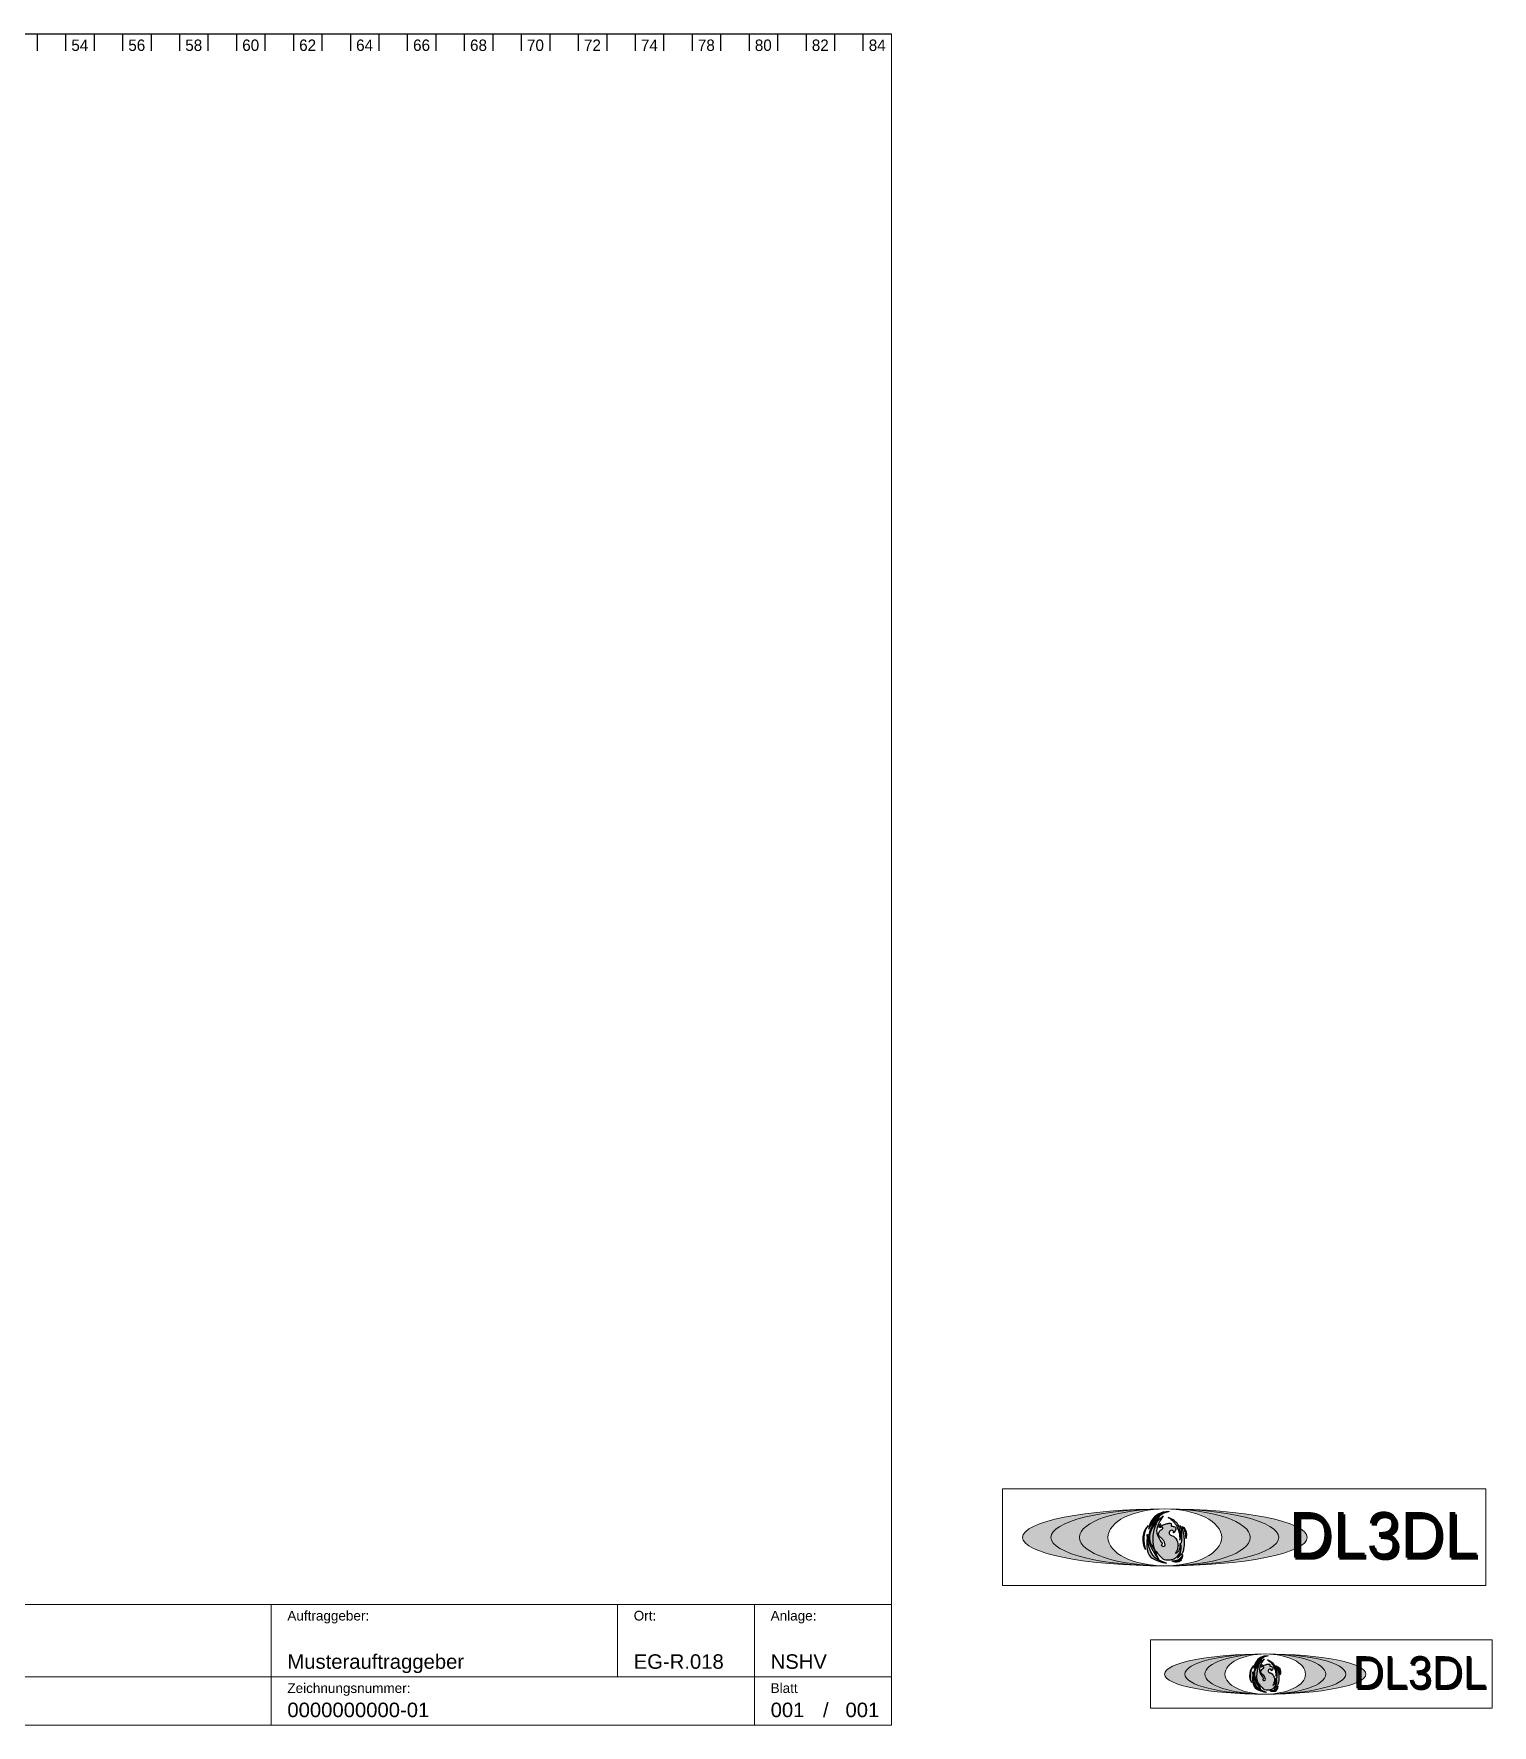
# Model space of a CAD drawing. Extents: x 0 to 842, y -317 to 297.
# Drawn here: x 586.4 to 842.5, y -317 to -20 of the extents above; entities that cross this region are included whole.
import ezdxf
from ezdxf.enums import TextEntityAlignment as Align

# ---------------------------------------------------------------- set-up
doc = ezdxf.new("R2010")
doc.units = 0
doc.layers.get('0').update_dxf_attribs({"linetype": 'CONTINUOUS', "lineweight": 5, "true_color": 0xffffff})
for name, color, linetype, lineweight, true_color in [('BLATTRAHMEN', 5, 'CONTINUOUS', 5, 0x0000ff), ('FORMAT', 2, 'CONTINUOUS', 5, 0xffff00), ('LOGO_A', 1, 'CONTINUOUS', 5, 0xff0000), ('LOGO_B', 30, 'CONTINUOUS', 5, 0xff7f00), ('LOGO_BILD', 7, 'CONTINUOUS', 5, 0xffffff), ('LOGO_C', 12, 'CONTINUOUS', 5, 0xaa0000), ('LOGO_TEXT', 5, 'CONTINUOUS', 5, 0x0000ff), ('TEXT_VORGABE', 1, 'CONTINUOUS', 5, 0xff0000)]:
    doc.layers.add(name, color=color, linetype=linetype, lineweight=lineweight, true_color=true_color)
for name, color, linetype, true_color in [('Logo_Text2', 1, 'CONTINUOUS', 0xff0000), ('PFOENIX', 94, 'CONTINUOUS', 0x008000), ('RASTER', 5, 'CONTINUOUS', 0x0000ff), ('TEXT_AUSGEFUELLT', 3, 'CONTINUOUS', 0x00ff00)]:
    doc.layers.add(name, color=color, linetype=linetype, true_color=true_color)
doc.styles.add('textstyle107', font='')
doc.styles.add('textstyle108', font='')
doc.styles.add('textstyle109', font='')
doc.styles.add('textstyle110', font='')
doc.styles.add('textstyle111', font='')
doc.styles.add('textstyle112', font='')
doc.styles.add('textstyle113', font='')
doc.styles.add('textstyle114', font='')
doc.styles.add('textstyle115', font='')
doc.styles.add('textstyle116', font='')
doc.styles.add('textstyle117', font='')
doc.styles.add('textstyle118', font='')
doc.styles.add('textstyle119', font='')
doc.styles.add('textstyle128', font='')
doc.styles.add('textstyle129', font='')
doc.styles.add('textstyle151', font='')
doc.styles.add('textstyle152', font='')
doc.styles.add('textstyle153', font='')
doc.styles.add('textstyle154', font='')
doc.styles.add('textstyle47', font='')
doc.styles.add('textstyle49', font='')
doc.styles.add('textstyle55', font='')
doc.styles.add('textstyle57', font='')
doc.styles.add('textstyle59', font='')
doc.styles.add('textstyle61', font='')
doc.styles.add('textstyle71', font='')
doc.styles.add('textstyle73', font='')
doc.styles.add('textstyle81', font='')
doc.styles.add('textstyle83', font='')
doc.styles.add('textstyle85', font='')
doc.styles.get('textstyle107').set_extended_font_data('textstyle153')
doc.styles.get('textstyle108').set_extended_font_data('textstyle154')
doc.styles.get('textstyle109').set_extended_font_data('textstyle144')
doc.styles.get('textstyle110').set_extended_font_data('textstyle143')
doc.styles.get('textstyle111').set_extended_font_data('textstyle141')
doc.styles.get('textstyle112').set_extended_font_data('textstyle145')
doc.styles.get('textstyle113').set_extended_font_data('textstyle146')
doc.styles.get('textstyle114').set_extended_font_data('textstyle150')
doc.styles.get('textstyle115').set_extended_font_data('textstyle148')
doc.styles.get('textstyle116').set_extended_font_data('textstyle147')
doc.styles.get('textstyle117').set_extended_font_data('textstyle152')
doc.styles.get('textstyle118').set_extended_font_data('textstyle151')
doc.styles.get('textstyle119').set_extended_font_data('textstyle149')
doc.styles.get('textstyle128').set_extended_font_data('textstyle142')
doc.styles.get('textstyle129').set_extended_font_data('textstyle140')
doc.styles.get('textstyle151').set_extended_font_data('TGL 31034-1')
doc.styles.get('textstyle152').set_extended_font_data('TGL 31034-1')
doc.styles.get('textstyle153').set_extended_font_data('TGL 31034-1')
doc.styles.get('textstyle154').set_extended_font_data('TGL 31034-1')
doc.styles.get('textstyle47').set_extended_font_data('Liberation Sans')
doc.styles.get('textstyle49').set_extended_font_data('Liberation Sans')
doc.styles.get('textstyle55').set_extended_font_data('Liberation Sans')
doc.styles.get('textstyle57').set_extended_font_data('Liberation Sans')
doc.styles.get('textstyle59').set_extended_font_data('Liberation Sans')
doc.styles.get('textstyle61').set_extended_font_data('Liberation Sans')
doc.styles.get('textstyle71').set_extended_font_data('Liberation Sans')
doc.styles.get('textstyle73').set_extended_font_data('Liberation Sans')
doc.styles.get('textstyle81').set_extended_font_data('Liberation Sans')
doc.styles.get('textstyle83').set_extended_font_data('Liberation Sans')
doc.styles.get('textstyle85').set_extended_font_data('Liberation Sans')

msp = doc.modelspace()

# ---------------------------------------------------------------- hatches: boundary and pattern name
at = {"layer": 'LOGO_A'}
h = msp.add_hatch(color=256, dxfattribs=at)
edge = h.paths.add_edge_path()
edge.add_ellipse((785, -284), major_axis=(10, 0), ratio=0.5, start_angle=0, end_angle=360)
edge = h.paths.add_edge_path()
edge.add_ellipse((785, -284), major_axis=(15, 0), ratio=0.333333, start_angle=0, end_angle=360)
h = msp.add_hatch(color=256, dxfattribs=at)
edge = h.paths.add_edge_path()
edge.add_ellipse((802.63, -308), major_axis=(7.07, 0), ratio=0.5, start_angle=0, end_angle=360)
edge = h.paths.add_edge_path()
edge.add_ellipse((802.63, -308), major_axis=(10.61, 0), ratio=0.333333, start_angle=0, end_angle=360)
at = {"layer": 'LOGO_B'}
h = msp.add_hatch(color=256, dxfattribs=at)
edge = h.paths.add_edge_path()
edge.add_ellipse((785, -284), major_axis=(15, 0), ratio=0.333333, start_angle=0, end_angle=360)
edge = h.paths.add_edge_path()
edge.add_ellipse((785, -284), major_axis=(20, 0), ratio=0.25, start_angle=0, end_angle=360)
h = msp.add_hatch(color=256, dxfattribs=at)
edge = h.paths.add_edge_path()
edge.add_ellipse((802.63, -308), major_axis=(10.61, 0), ratio=0.333333, start_angle=0, end_angle=360)
edge = h.paths.add_edge_path()
edge.add_ellipse((802.63, -308), major_axis=(14.14, 0), ratio=0.25, start_angle=0, end_angle=360)
at = {"layer": 'LOGO_C'}
h = msp.add_hatch(color=256, dxfattribs=at)
edge = h.paths.add_edge_path()
edge.add_ellipse((785, -284), major_axis=(20, 0), ratio=0.25, start_angle=0, end_angle=360)
edge = h.paths.add_edge_path()
edge.add_ellipse((785, -284), major_axis=(25, 0), ratio=0.2, start_angle=0, end_angle=360)
h = msp.add_hatch(color=256, dxfattribs=at)
edge = h.paths.add_edge_path()
edge.add_ellipse((802.63, -308), major_axis=(14.14, 0), ratio=0.25, start_angle=0, end_angle=360)
edge = h.paths.add_edge_path()
edge.add_ellipse((802.63, -308), major_axis=(17.68, 0), ratio=0.2, start_angle=0, end_angle=360)
at = {"layer": 'PFOENIX'}
h = msp.add_hatch(color=256, dxfattribs=at)
edge = h.paths.add_edge_path()
edge.add_spline(control_points=[(782.1, -281.88), (780.5, -283.4), (781.27, -285.95), (781.62, -286.12)], knot_values=[0, 0, 0, 0, 1, 1, 1, 1], degree=3, periodic=0)
edge.add_spline(control_points=[(781.62, -286.12), (781.51, -286.03), (780.74, -283.48), (782.1, -281.88)], knot_values=[0, 0, 0, 0, 1, 1, 1, 1], degree=3, periodic=0)
h = msp.add_hatch(color=256, dxfattribs=at)
edge = h.paths.add_edge_path()
edge.add_spline(control_points=[(784.26, -284.63), (784.66, -284.88), (784.38, -285.35), (784.38, -285.35), (784.38, -285.35), (784.48, -285.59), (785.11, -285.6), (785.01, -285.02), (784.89, -284.63), (784.37, -284.12), (783.96, -283.77), (783.81, -283.3), (784.11, -282.82), (784.62, -282.5), (784.7, -282.37), (784.63, -282.2), (784.35, -282.2), (784.09, -282.27), (783.88, -282.16), (783.93, -281.8), (784.26, -281.64), (784.27, -281.62), (784.27, -281.64), (784.18, -281.79), (784.03, -281.9), (784.16, -282), (784.53, -281.9), (784.99, -281.66), (785.79, -281.49), (786.08, -281.52), (786.12, -281.6), (786.16, -281.86), (786.07, -282.07), (786.46, -282.03), (786.74, -282.15), (786.96, -282.38), (786.91, -282.76), (786.65, -283.1), (786.54, -283.18), (786.54, -283.18), (786.51, -282.99), (786.45, -282.78), (786.21, -282.73), (785.88, -282.79), (785.74, -283.1), (785.75, -283.5), (786.04, -283.62), (786.63, -283.82), (786.91, -284.18)], knot_values=[0, 0, 0, 0, 1, 2, 3, 4, 5, 6, 7, 8, 9, 10, 11, 12, 13, 14, 15, 16, 17, 18, 19, 20, 21, 22, 23, 24, 25, 26, 27, 28, 29, 30, 31, 32, 33, 34, 35, 36, 37, 38, 39, 40, 41, 42, 43, 44, 45, 46, 46, 46, 46], degree=3, periodic=0)
edge.add_spline(control_points=[(786.91, -284.18), (787.18, -284.64), (787.37, -285.3), (787.26, -285.92), (787.04, -286.5), (786.83, -286.84), (786.83, -286.84), (787.51, -286.43), (787.7, -285.73), (787.69, -285.19), (787.62, -285.04), (787.83, -285.4), (787.85, -286.04), (787.72, -286.44), (787.16, -287.47), (786.58, -287.84), (785.93, -288.02), (785.15, -288.03), (784.65, -287.79), (784.65, -287.79), (784.65, -287.79)], knot_values=[0, 0, 0, 0, 1, 2, 3, 4, 5, 6, 7, 8, 9, 10, 11, 12, 13, 14, 15, 16, 17, 18, 18, 18, 18], degree=3, periodic=0)
edge.add_spline(control_points=[(784.65, -287.79), (784.65, -287.79), (784.59, -287.83), (780.74, -283.4), (784.73, -280.21)], knot_values=[0, 0, 0, 0, 1, 2, 2, 2, 2], degree=3, periodic=0)
edge.add_spline(control_points=[(784.73, -280.21), (782.98, -282.49), (784.26, -284.63), (784.26, -284.63), (784.26, -284.63), (784.26, -284.63), (784.26, -284.63)], knot_values=[0, 0, 0, 0, 1, 2, 3, 4, 4, 4, 4], degree=3, periodic=0)
h = msp.add_hatch(color=256, dxfattribs=at)
edge = h.paths.add_edge_path()
edge.add_spline(control_points=[(784.14, -280.14), (782.16, -283.99), (784.01, -288), (784, -288.01), (784, -288.01), (781.14, -283.93), (784.14, -280.14), (784.14, -280.14), (784.14, -280.14)], knot_values=[0, 0, 0, 0, 1, 2, 3, 4, 5, 6, 6, 6, 6], degree=3, periodic=0)
h = msp.add_hatch(color=256, dxfattribs=at)
edge = h.paths.add_edge_path()
edge.add_spline(control_points=[(785.76, -279.43), (783.11, -280.06), (782.13, -282.6), (782.13, -282.6)], knot_values=[0, 0, 0, 0, 1, 1, 1, 1], degree=3, periodic=0)
edge.add_spline(control_points=[(782.13, -282.6), (782.16, -282.42), (782.52, -279.44), (785.76, -279.43)], knot_values=[0, 0, 0, 0, 1, 1, 1, 1], degree=3, periodic=0)
h = msp.add_hatch(color=256, dxfattribs=at)
edge = h.paths.add_edge_path()
edge.add_spline(control_points=[(787.51, -283.21), (787.57, -283.53), (787.6, -283.78), (787.63, -284.18), (787.64, -284.49), (787.63, -284.49), (787.63, -284.49), (787.78, -284.07), (787.78, -283.57), (787.67, -282.68), (787.39, -281.87), (787.15, -281.46), (786.47, -280.91), (785.57, -280.51), (785.57, -280.51), (785.57, -280.51)], knot_values=[0, 0, 0, 0, 1, 2, 3, 4, 5, 6, 7, 8, 9, 10, 11, 12, 13, 13, 13, 13], degree=3, periodic=0)
edge.add_spline(control_points=[(785.57, -280.51), (786.11, -280.79), (786.42, -281.1), (786.74, -281.51), (787.07, -281.94), (787.37, -282.62), (787.51, -283.21)], knot_values=[0, 0, 0, 0, 1, 2, 3, 4, 4, 4, 4], degree=3, periodic=0)
h = msp.add_hatch(color=256, dxfattribs=at)
edge = h.paths.add_edge_path()
edge.add_spline(control_points=[(788.37, -285.35), (788.34, -285.85), (788.19, -286.53), (787.98, -286.91), (787.5, -287.35), (787.23, -287.62), (787.23, -287.62), (787.42, -287.28), (787.68, -286.85), (787.84, -286.43), (787.85, -286.04), (787.67, -285.13)], knot_values=[0, 0, 0, 0, 1, 2, 3, 4, 5, 6, 7, 8, 9, 9, 9, 9], degree=3, periodic=0)
edge.add_spline(control_points=[(787.67, -285.13), (787.92, -285), (787.98, -284.72), (788, -283.88), (787.96, -283.12), (787.94, -282.72), (787.67, -281.9), (787.52, -281.8), (787.98, -282.38), (788.12, -282.77), (788.28, -283.34), (788.35, -283.89), (788.39, -284.64), (788.37, -285.35)], knot_values=[0, 0, 0, 0, 1, 2, 3, 4, 5, 6, 7, 8, 9, 10, 11, 11, 11, 11], degree=3, periodic=0)
h = msp.add_hatch(color=256, dxfattribs=at)
edge = h.paths.add_edge_path()
edge.add_spline(control_points=[(788.72, -284.2), (788.72, -283.67), (788.64, -283.32), (788.56, -282.92), (788.4, -282.6), (788.05, -282.1), (788.05, -282.1), (788.05, -282.1)], knot_values=[0, 0, 0, 0, 1, 2, 3, 4, 5, 5, 5, 5], degree=3, periodic=0)
edge.add_spline(control_points=[(788.05, -282.1), (788.88, -282.51), (788.72, -284.2), (788.72, -284.2), (788.72, -284.2)], knot_values=[0, 0, 0, 0, 1, 2, 2, 2, 2], degree=3, periodic=0)
h = msp.add_hatch(color=256, dxfattribs=at)
edge = h.paths.add_edge_path()
edge.add_spline(control_points=[(781.91, -283.48), (782.01, -287.25), (785.28, -288.54), (785.28, -288.54), (785.28, -288.54), (781.6, -287.64), (781.94, -283.52), (781.94, -283.52), (781.91, -283.48)], knot_values=[0, 0, 0, 0, 1, 2, 3, 4, 5, 6, 6, 6, 6], degree=3, periodic=0)
h = msp.add_hatch(color=256, dxfattribs=at)
edge = h.paths.add_edge_path()
edge.add_spline(control_points=[(786.33, -288.19), (786.69, -288.34), (787.28, -288.35), (787.6, -288.26), (787.89, -287.93), (788.08, -287.48), (788.1, -287.14), (788.14, -286.99), (788.14, -286.99), (788.14, -286.99), (788.02, -287.29), (787.92, -287.39), (787.69, -287.69), (787.43, -287.86), (787.19, -287.97), (786.81, -288.08), (786.45, -288.11), (786.33, -288.11), (786.2, -288.1), (786.2, -288.11), (786.2, -288.11), (786.27, -288.17), (786.33, -288.19), (786.33, -288.19), (786.33, -288.19)], knot_values=[0, 0, 0, 0, 1, 2, 3, 4, 5, 6, 7, 8, 9, 10, 11, 12, 13, 14, 15, 16, 17, 18, 19, 20, 21, 22, 22, 22, 22], degree=3, periodic=0)
h = msp.add_hatch(color=256, dxfattribs=at)
edge = h.paths.add_edge_path()
edge.add_spline(control_points=[(802.1, -308.45), (802.39, -308.63), (802.19, -308.96), (802.19, -308.96), (802.19, -308.96), (802.26, -309.13), (802.7, -309.13), (802.63, -308.72), (802.55, -308.45), (802.18, -308.08), (801.89, -307.84), (801.78, -307.51), (802, -307.17), (802.35, -306.94), (802.42, -306.85), (802.36, -306.73), (802.16, -306.73), (801.98, -306.78), (801.83, -306.7), (801.87, -306.45), (802.1, -306.33), (802.11, -306.32), (802.11, -306.33), (802.04, -306.44), (801.94, -306.52), (802.03, -306.59), (802.3, -306.52), (802.62, -306.34), (803.19, -306.22), (803.39, -306.25), (803.42, -306.3), (803.45, -306.49), (803.38, -306.63), (803.66, -306.61), (803.85, -306.69), (804.01, -306.86), (803.98, -307.13), (803.79, -307.37), (803.72, -307.42), (803.72, -307.42), (803.69, -307.29), (803.65, -307.14), (803.48, -307.1), (803.25, -307.14), (803.15, -307.37), (803.16, -307.64), (803.36, -307.73), (803.78, -307.87), (803.98, -308.13)], knot_values=[0, 0, 0, 0, 1, 2, 3, 4, 5, 6, 7, 8, 9, 10, 11, 12, 13, 14, 15, 16, 17, 18, 19, 20, 21, 22, 23, 24, 25, 26, 27, 28, 29, 30, 31, 32, 33, 34, 35, 36, 37, 38, 39, 40, 41, 42, 43, 44, 45, 46, 46, 46, 46], degree=3, periodic=0)
edge.add_spline(control_points=[(803.98, -308.13), (804.17, -308.46), (804.3, -308.92), (804.22, -309.36), (804.06, -309.77), (803.92, -310.01), (803.92, -310.01), (804.4, -309.72), (804.53, -309.23), (804.53, -308.84), (804.48, -308.74), (804.62, -308.99), (804.64, -309.44), (804.55, -309.73), (804.16, -310.45), (803.75, -310.72), (803.28, -310.85), (802.73, -310.85), (802.38, -310.68), (802.38, -310.68), (802.38, -310.68)], knot_values=[0, 0, 0, 0, 1, 2, 3, 4, 5, 6, 7, 8, 9, 10, 11, 12, 13, 14, 15, 16, 17, 18, 18, 18, 18], degree=3, periodic=0)
edge.add_spline(control_points=[(802.38, -310.68), (802.38, -310.68), (802.34, -310.71), (799.61, -307.58), (802.44, -305.32)], knot_values=[0, 0, 0, 0, 1, 2, 2, 2, 2], degree=3, periodic=0)
edge.add_spline(control_points=[(802.44, -305.32), (801.19, -306.93), (802.1, -308.45), (802.1, -308.45), (802.1, -308.45), (802.1, -308.45), (802.1, -308.45)], knot_values=[0, 0, 0, 0, 1, 2, 3, 4, 4, 4, 4], degree=3, periodic=0)
h = msp.add_hatch(color=256, dxfattribs=at)
edge = h.paths.add_edge_path()
edge.add_spline(control_points=[(802.02, -305.27), (800.62, -307.99), (801.92, -310.83), (801.92, -310.84), (801.92, -310.84), (799.9, -307.95), (802.02, -305.27), (802.02, -305.27), (802.02, -305.27)], knot_values=[0, 0, 0, 0, 1, 2, 3, 4, 5, 6, 6, 6, 6], degree=3, periodic=0)
h = msp.add_hatch(color=256, dxfattribs=at)
edge = h.paths.add_edge_path()
edge.add_spline(control_points=[(803.16, -304.77), (801.29, -305.22), (800.6, -307.01), (800.6, -307.01)], knot_values=[0, 0, 0, 0, 1, 1, 1, 1], degree=3, periodic=0)
edge.add_spline(control_points=[(800.6, -307.01), (800.62, -306.88), (800.87, -304.78), (803.16, -304.77)], knot_values=[0, 0, 0, 0, 1, 1, 1, 1], degree=3, periodic=0)
h = msp.add_hatch(color=256, dxfattribs=at)
edge = h.paths.add_edge_path()
edge.add_spline(control_points=[(804.4, -307.44), (804.44, -307.67), (804.46, -307.85), (804.49, -308.13), (804.49, -308.35), (804.49, -308.35), (804.49, -308.35), (804.59, -308.05), (804.59, -307.7), (804.51, -307.07), (804.31, -306.49), (804.14, -306.21), (803.66, -305.82), (803.03, -305.53), (803.03, -305.53), (803.03, -305.53)], knot_values=[0, 0, 0, 0, 1, 2, 3, 4, 5, 6, 7, 8, 9, 10, 11, 12, 13, 13, 13, 13], degree=3, periodic=0)
edge.add_spline(control_points=[(803.03, -305.53), (803.41, -305.73), (803.63, -305.95), (803.86, -306.24), (804.09, -306.54), (804.3, -307.03), (804.4, -307.44)], knot_values=[0, 0, 0, 0, 1, 2, 3, 4, 4, 4, 4], degree=3, periodic=0)
h = msp.add_hatch(color=256, dxfattribs=at)
edge = h.paths.add_edge_path()
edge.add_spline(control_points=[(800.57, -306.51), (799.44, -307.58), (799.99, -309.38), (800.23, -309.5)], knot_values=[0, 0, 0, 0, 1, 1, 1, 1], degree=3, periodic=0)
edge.add_spline(control_points=[(800.23, -309.5), (800.16, -309.43), (799.61, -307.63), (800.57, -306.51)], knot_values=[0, 0, 0, 0, 1, 1, 1, 1], degree=3, periodic=0)
h = msp.add_hatch(color=256, dxfattribs=at)
edge = h.paths.add_edge_path()
edge.add_spline(control_points=[(800.44, -307.63), (800.51, -310.3), (802.83, -311.21), (802.83, -311.21), (802.83, -311.21), (800.22, -310.57), (800.46, -307.66), (800.46, -307.66), (800.44, -307.63)], knot_values=[0, 0, 0, 0, 1, 2, 3, 4, 5, 6, 6, 6, 6], degree=3, periodic=0)
h = msp.add_hatch(color=256, dxfattribs=at)
edge = h.paths.add_edge_path()
edge.add_spline(control_points=[(805.01, -308.96), (804.99, -309.31), (804.88, -309.79), (804.73, -310.06), (804.39, -310.37), (804.2, -310.56), (804.2, -310.56), (804.34, -310.32), (804.52, -310.02), (804.63, -309.72), (804.64, -309.44), (804.51, -308.8)], knot_values=[0, 0, 0, 0, 1, 2, 3, 4, 5, 6, 7, 8, 9, 9, 9, 9], degree=3, periodic=0)
edge.add_spline(control_points=[(804.51, -308.8), (804.69, -308.71), (804.73, -308.51), (804.75, -307.92), (804.72, -307.38), (804.7, -307.09), (804.52, -306.52), (804.41, -306.44), (804.73, -306.85), (804.83, -307.13), (804.94, -307.53), (805, -307.92), (805.02, -308.46), (805.01, -308.96)], knot_values=[0, 0, 0, 0, 1, 2, 3, 4, 5, 6, 7, 8, 9, 10, 11, 11, 11, 11], degree=3, periodic=0)
h = msp.add_hatch(color=256, dxfattribs=at)
edge = h.paths.add_edge_path()
edge.add_spline(control_points=[(805.26, -308.14), (805.25, -307.77), (805.2, -307.52), (805.14, -307.24), (805.03, -307.01), (804.78, -306.66), (804.78, -306.66), (804.78, -306.66)], knot_values=[0, 0, 0, 0, 1, 2, 3, 4, 5, 5, 5, 5], degree=3, periodic=0)
edge.add_spline(control_points=[(804.78, -306.66), (805.37, -306.95), (805.26, -308.14), (805.26, -308.14), (805.26, -308.14)], knot_values=[0, 0, 0, 0, 1, 2, 2, 2, 2], degree=3, periodic=0)
h = msp.add_hatch(color=256, dxfattribs=at)
edge = h.paths.add_edge_path()
edge.add_spline(control_points=[(803.56, -310.97), (803.82, -311.07), (804.24, -311.08), (804.47, -311.01), (804.67, -310.78), (804.8, -310.46), (804.82, -310.22), (804.84, -310.12), (804.84, -310.12), (804.84, -310.12), (804.76, -310.33), (804.69, -310.4), (804.52, -310.61), (804.34, -310.73), (804.17, -310.81), (803.91, -310.89), (803.65, -310.91), (803.56, -310.91), (803.47, -310.9), (803.47, -310.91), (803.47, -310.91), (803.52, -310.95), (803.56, -310.97), (803.56, -310.97), (803.56, -310.97)], knot_values=[0, 0, 0, 0, 1, 2, 3, 4, 5, 6, 7, 8, 9, 10, 11, 12, 13, 14, 15, 16, 17, 18, 19, 20, 21, 22, 22, 22, 22], degree=3, periodic=0)

# ---------------------------------------------------------------- linework, layer by layer
for centre, major_axis, ratio in [((785, -284), (25, 0), 0.2), ((785, -284), (20, 0), 0.25), ((785, -284), (15, 0), 0.333333), ((785, -284), (10, 0), 0.5), ((802.63, -308), (17.68, 0), 0.2), ((802.63, -308), (14.14, 0), 0.25), ((802.63, -308), (10.61, 0), 0.333333), ((802.63, -308), (7.07, 0), 0.5)]:
    msp.add_ellipse(centre, major_axis=major_axis, ratio=ratio)
at = {"layer": 'BLATTRAHMEN'}
for p, q in [((737, -316.97), (737, -20)), ((401.85, -295.76), (737, -295.76)), ((628.11, -308.48), (628.11, -295.76)), ((688.92, -295.76), (688.92, -308.48)), ((712.96, -308.48), (712.96, -295.76)), ((543.26, -308.48), (737, -308.48)), ((628.11, -316.97), (628.11, -308.48)), ((712.96, -316.97), (712.96, -308.48)), ((543.26, -316.97), (628.11, -316.97)), ((628.11, -316.97), (712.96, -316.97)), ((712.96, -316.97), (737, -316.97))]:
    msp.add_line(p, q, dxfattribs=at)
at = {"layer": 'FORMAT', "linetype": 'BYBLOCK'}
for p, q in [((737, -19.97), (737, -316.97)), ((737, -316.97), (317, -316.97))]:
    msp.add_line(p, q, dxfattribs=at)
at = {"layer": 'LOGO_BILD', "linetype": 'BYBLOCK'}
for p, q in [((756.5, -275.47), (841.34, -275.47)), ((756.5, -292.44), (756.5, -275.47)), ((841.34, -275.47), (841.34, -292.44)), ((841.34, -292.44), (756.5, -292.44)), ((782.47, -301.97), (782.47, -313.97)), ((842.47, -301.97), (782.47, -301.97)), ((842.47, -313.97), (842.47, -301.97)), ((782.47, -313.97), (842.47, -313.97))]:
    msp.add_line(p, q, dxfattribs=at)
at = {"layer": 'PFOENIX'}
for points in [[(782.1, -281.88), (780.5, -283.4), (781.27, -285.95), (781.62, -286.12)], [(784.73, -280.21), (780.74, -283.4), (784.59, -287.83), (784.65, -287.79), (784.65, -287.79)], [(782.1, -281.88), (780.74, -283.48), (781.51, -286.03), (781.62, -286.12)], [(784.14, -280.14), (782.16, -283.99), (784.01, -288), (784, -288.01), (784, -288.01), (781.14, -283.93), (784.14, -280.14), (784.14, -280.14), (784.14, -280.14)], [(785.76, -279.43), (782.52, -279.44), (782.16, -282.42), (782.13, -282.6)], [(785.76, -279.43), (783.11, -280.06), (782.13, -282.6), (782.13, -282.6)], [(784.73, -280.21), (782.98, -282.49), (784.26, -284.63), (784.26, -284.63), (784.26, -284.63), (784.26, -284.63), (784.26, -284.63)], [(784.26, -284.63), (784.66, -284.88), (784.38, -285.35), (784.38, -285.35), (784.38, -285.35), (784.48, -285.59), (785.11, -285.6), (785.01, -285.02), (784.89, -284.63), (784.37, -284.12), (783.96, -283.77), (783.81, -283.3), (784.11, -282.82), (784.62, -282.5), (784.7, -282.37), (784.63, -282.2), (784.35, -282.2), (784.09, -282.27), (783.88, -282.16), (783.93, -281.8), (784.26, -281.64), (784.27, -281.62), (784.27, -281.64), (784.18, -281.79), (784.03, -281.9), (784.16, -282), (784.53, -281.9), (784.99, -281.66), (785.79, -281.49), (786.08, -281.52), (786.12, -281.6), (786.16, -281.86), (786.07, -282.07), (786.46, -282.03), (786.74, -282.15), (786.96, -282.38), (786.91, -282.76), (786.65, -283.1), (786.54, -283.18), (786.54, -283.18), (786.51, -282.99), (786.45, -282.78), (786.21, -282.73), (785.88, -282.79), (785.74, -283.1), (785.75, -283.5), (786.04, -283.62), (786.63, -283.82), (786.91, -284.18)], [(785.57, -280.51), (786.11, -280.79), (786.42, -281.1), (786.74, -281.51), (787.07, -281.94), (787.37, -282.62), (787.51, -283.21)], [(787.51, -283.21), (787.57, -283.53), (787.6, -283.78), (787.63, -284.18), (787.64, -284.49), (787.63, -284.49), (787.63, -284.49), (787.78, -284.07), (787.78, -283.57), (787.67, -282.68), (787.39, -281.87), (787.15, -281.46), (786.47, -280.91), (785.57, -280.51), (785.57, -280.51), (785.57, -280.51)], [(787.67, -285.13), (787.92, -285), (787.98, -284.72), (788, -283.88), (787.96, -283.12), (787.94, -282.72), (787.67, -281.9), (787.52, -281.8), (787.98, -282.38), (788.12, -282.77), (788.28, -283.34), (788.35, -283.89), (788.39, -284.64), (788.37, -285.35)], [(788.05, -282.1), (788.88, -282.51), (788.72, -284.2), (788.72, -284.2), (788.72, -284.2)], [(788.72, -284.2), (788.72, -283.67), (788.64, -283.32), (788.56, -282.92), (788.4, -282.6), (788.05, -282.1), (788.05, -282.1), (788.05, -282.1)], [(781.91, -283.48), (782.01, -287.25), (785.28, -288.54), (785.28, -288.54), (785.28, -288.54), (781.6, -287.64), (781.94, -283.52), (781.94, -283.52), (781.91, -283.48)], [(786.91, -284.18), (787.18, -284.64), (787.37, -285.3), (787.26, -285.92), (787.04, -286.5), (786.83, -286.84), (786.83, -286.84), (787.51, -286.43), (787.7, -285.73), (787.69, -285.19), (787.62, -285.04), (787.83, -285.4), (787.85, -286.04), (787.72, -286.44), (787.16, -287.47), (786.58, -287.84), (785.93, -288.02), (785.15, -288.03), (784.65, -287.79), (784.65, -287.79), (784.65, -287.79)], [(786.33, -288.19), (786.69, -288.34), (787.28, -288.35), (787.6, -288.26), (787.89, -287.93), (788.08, -287.48), (788.1, -287.14), (788.14, -286.99), (788.14, -286.99), (788.14, -286.99), (788.02, -287.29), (787.92, -287.39), (787.69, -287.69), (787.43, -287.86), (787.19, -287.97), (786.81, -288.08), (786.45, -288.11), (786.33, -288.11), (786.2, -288.1), (786.2, -288.11), (786.2, -288.11), (786.27, -288.17), (786.33, -288.19), (786.33, -288.19), (786.33, -288.19)], [(788.37, -285.35), (788.34, -285.85), (788.19, -286.53), (787.98, -286.91), (787.5, -287.35), (787.23, -287.62), (787.23, -287.62), (787.42, -287.28), (787.68, -286.85), (787.84, -286.43), (787.85, -286.04), (787.67, -285.13)], [(802.44, -305.32), (799.61, -307.58), (802.34, -310.71), (802.38, -310.68), (802.38, -310.68)], [(802.02, -305.27), (800.62, -307.99), (801.92, -310.83), (801.92, -310.84), (801.92, -310.84), (799.9, -307.95), (802.02, -305.27), (802.02, -305.27), (802.02, -305.27)], [(803.16, -304.77), (800.87, -304.78), (800.62, -306.88), (800.6, -307.01)], [(803.16, -304.77), (801.29, -305.22), (800.6, -307.01), (800.6, -307.01)], [(802.44, -305.32), (801.19, -306.93), (802.1, -308.45), (802.1, -308.45), (802.1, -308.45), (802.1, -308.45), (802.1, -308.45)], [(803.03, -305.53), (803.41, -305.73), (803.63, -305.95), (803.86, -306.24), (804.09, -306.54), (804.3, -307.03), (804.4, -307.44)], [(804.4, -307.44), (804.44, -307.67), (804.46, -307.85), (804.49, -308.13), (804.49, -308.35), (804.49, -308.35), (804.49, -308.35), (804.59, -308.05), (804.59, -307.7), (804.51, -307.07), (804.31, -306.49), (804.14, -306.21), (803.66, -305.82), (803.03, -305.53), (803.03, -305.53), (803.03, -305.53)], [(800.57, -306.51), (799.44, -307.58), (799.99, -309.38), (800.23, -309.5)], [(800.57, -306.51), (799.61, -307.63), (800.16, -309.43), (800.23, -309.5)], [(800.44, -307.63), (800.51, -310.3), (802.83, -311.21), (802.83, -311.21), (802.83, -311.21), (800.22, -310.57), (800.46, -307.66), (800.46, -307.66), (800.44, -307.63)], [(802.1, -308.45), (802.39, -308.63), (802.19, -308.96), (802.19, -308.96), (802.19, -308.96), (802.26, -309.13), (802.7, -309.13), (802.63, -308.72), (802.55, -308.45), (802.18, -308.08), (801.89, -307.84), (801.78, -307.51), (802, -307.17), (802.35, -306.94), (802.42, -306.85), (802.36, -306.73), (802.16, -306.73), (801.98, -306.78), (801.83, -306.7), (801.87, -306.45), (802.1, -306.33), (802.11, -306.32), (802.11, -306.33), (802.04, -306.44), (801.94, -306.52), (802.03, -306.59), (802.3, -306.52), (802.62, -306.34), (803.19, -306.22), (803.39, -306.25), (803.42, -306.3), (803.45, -306.49), (803.38, -306.63), (803.66, -306.61), (803.85, -306.69), (804.01, -306.86), (803.98, -307.13), (803.79, -307.37), (803.72, -307.42), (803.72, -307.42), (803.69, -307.29), (803.65, -307.14), (803.48, -307.1), (803.25, -307.14), (803.15, -307.37), (803.16, -307.64), (803.36, -307.73), (803.78, -307.87), (803.98, -308.13)], [(803.98, -308.13), (804.17, -308.46), (804.3, -308.92), (804.22, -309.36), (804.06, -309.77), (803.92, -310.01), (803.92, -310.01), (804.4, -309.72), (804.53, -309.23), (804.53, -308.84), (804.48, -308.74), (804.62, -308.99), (804.64, -309.44), (804.55, -309.73), (804.16, -310.45), (803.75, -310.72), (803.28, -310.85), (802.73, -310.85), (802.38, -310.68), (802.38, -310.68), (802.38, -310.68)], [(805.01, -308.96), (804.99, -309.31), (804.88, -309.79), (804.73, -310.06), (804.39, -310.37), (804.2, -310.56), (804.2, -310.56), (804.34, -310.32), (804.52, -310.02), (804.63, -309.72), (804.64, -309.44), (804.51, -308.8)], [(804.51, -308.8), (804.69, -308.71), (804.73, -308.51), (804.75, -307.92), (804.72, -307.38), (804.7, -307.09), (804.52, -306.52), (804.41, -306.44), (804.73, -306.85), (804.83, -307.13), (804.94, -307.53), (805, -307.92), (805.02, -308.46), (805.01, -308.96)], [(804.78, -306.66), (805.37, -306.95), (805.26, -308.14), (805.26, -308.14), (805.26, -308.14)], [(805.26, -308.14), (805.25, -307.77), (805.2, -307.52), (805.14, -307.24), (805.03, -307.01), (804.78, -306.66), (804.78, -306.66), (804.78, -306.66)], [(803.56, -310.97), (803.82, -311.07), (804.24, -311.08), (804.47, -311.01), (804.67, -310.78), (804.8, -310.46), (804.82, -310.22), (804.84, -310.12), (804.84, -310.12), (804.84, -310.12), (804.76, -310.33), (804.69, -310.4), (804.52, -310.61), (804.34, -310.73), (804.17, -310.81), (803.91, -310.89), (803.65, -310.91), (803.56, -310.91), (803.47, -310.9), (803.47, -310.91), (803.47, -310.91), (803.52, -310.95), (803.56, -310.97), (803.56, -310.97), (803.56, -310.97)]]:
    msp.add_open_spline(points, degree=3, dxfattribs=at)
at = {"layer": 'RASTER'}
msp.add_line((317, -20), (737, -19.97), dxfattribs=at)
at = {"layer": 'RASTER', "linetype": 'BYBLOCK'}
for p, q in [((587, -19.97), (587, -22.97)), ((592, -19.97), (592, -22.97)), ((597, -19.97), (597, -22.97)), ((602, -19.97), (602, -22.97)), ((607, -19.97), (607, -22.97)), ((612, -19.97), (612, -22.97)), ((617, -19.97), (617, -22.97)), ((622, -19.97), (622, -22.97)), ((627, -19.97), (627, -22.97)), ((632, -19.97), (632, -22.97)), ((637, -19.97), (637, -22.97)), ((642, -19.97), (642, -22.97)), ((647, -19.97), (647, -22.97)), ((652, -19.97), (652, -22.97)), ((657, -19.97), (657, -22.97)), ((662, -19.97), (662, -22.97)), ((667, -19.97), (667, -22.97)), ((672, -19.97), (672, -22.97)), ((677, -19.97), (677, -22.97)), ((682, -19.97), (682, -22.97)), ((687, -19.97), (687, -22.97)), ((692, -19.97), (692, -22.97)), ((697, -19.97), (697, -22.97)), ((702, -19.97), (702, -22.97)), ((707, -19.97), (707, -22.97)), ((712, -19.97), (712, -22.97)), ((717, -19.97), (717, -22.97)), ((722, -19.97), (722, -22.97)), ((727, -19.97), (727, -22.97)), ((732, -19.97), (732, -22.97))]:
    msp.add_line(p, q, dxfattribs=at)

# ---------------------------------------------------------------- texts
at = {"layer": 'LOGO_TEXT'}
for height, style, p in [(8, 'textstyle154', (823.71, -283.93)), (5.657, 'textstyle151', (830, -307.95))]:
    msp.add_text('DL3DL', height=height, dxfattribs=dict(at, style=style)).set_placement(p, align=Align.MIDDLE_CENTER)
at = {"layer": 'Logo_Text2'}
for height, style, p in [(8, 'textstyle153', (823.43, -283.54)), (5.657, 'textstyle152', (829.8, -307.68))]:
    msp.add_text('DL3DL', height=height, dxfattribs=dict(at, style=style)).set_placement(p, align=Align.MIDDLE_CENTER)
at = {"layer": 'RASTER', "linetype": 'BYBLOCK'}
for s, style, p in [('54', 'textstyle129', (594.5, -22.97)), ('56', 'textstyle128', (604.5, -22.97)), ('58', 'textstyle111', (614.5, -22.97)), ('60', 'textstyle110', (624.5, -22.97)), ('62', 'textstyle109', (634.5, -22.97)), ('64', 'textstyle113', (644.5, -22.97)), ('66', 'textstyle112', (654.5, -22.97)), ('68', 'textstyle116', (664.5, -22.97)), ('70', 'textstyle115', (674.5, -22.97)), ('72', 'textstyle114', (684.5, -22.97)), ('74', 'textstyle119', (694.5, -22.97)), ('78', 'textstyle118', (704.5, -22.97)), ('80', 'textstyle117', (714.5, -22.97)), ('82', 'textstyle108', (724.5, -22.97)), ('84', 'textstyle107', (734.5, -22.97))]:
    msp.add_text(s, height=2, dxfattribs=dict(at, style=style)).set_placement(p, align=Align.CENTER)
at = {"layer": 'TEXT_AUSGEFUELLT'}
for s, height, style, p in [('Musterauftraggeber', 2.5455, 'textstyle49', (630.94, -307.07)), ('EG-R.018', 2.545, 'textstyle61', (691.75, -307.07)), ('NSHV', 2.545, 'textstyle59', (715.79, -307.07)), ('0000000000-01', 2.5455, 'textstyle47', (630.94, -315.56)), ('001', 2.545, 'textstyle57', (715.79, -315.56)), ('/   001', 2.545, 'textstyle55', (724.98, -315.56))]:
    msp.add_text(s, height=height, dxfattribs=dict(at, style=style)).set_placement(p)
at = {"layer": 'TEXT_VORGABE'}
for s, style, p in [('Auftraggeber:', 'textstyle71', (630.94, -298.59)), ('Ort:', 'textstyle85', (691.75, -298.59)), ('Anlage:', 'textstyle83', (715.79, -298.59)), ('Zeichnungsnummer:', 'textstyle73', (630.94, -311.31)), ('Blatt', 'textstyle81', (715.79, -311.31))]:
    msp.add_text(s, height=1.697, dxfattribs=dict(at, style=style)).set_placement(p)

doc.saveas('drawing.dxf')
